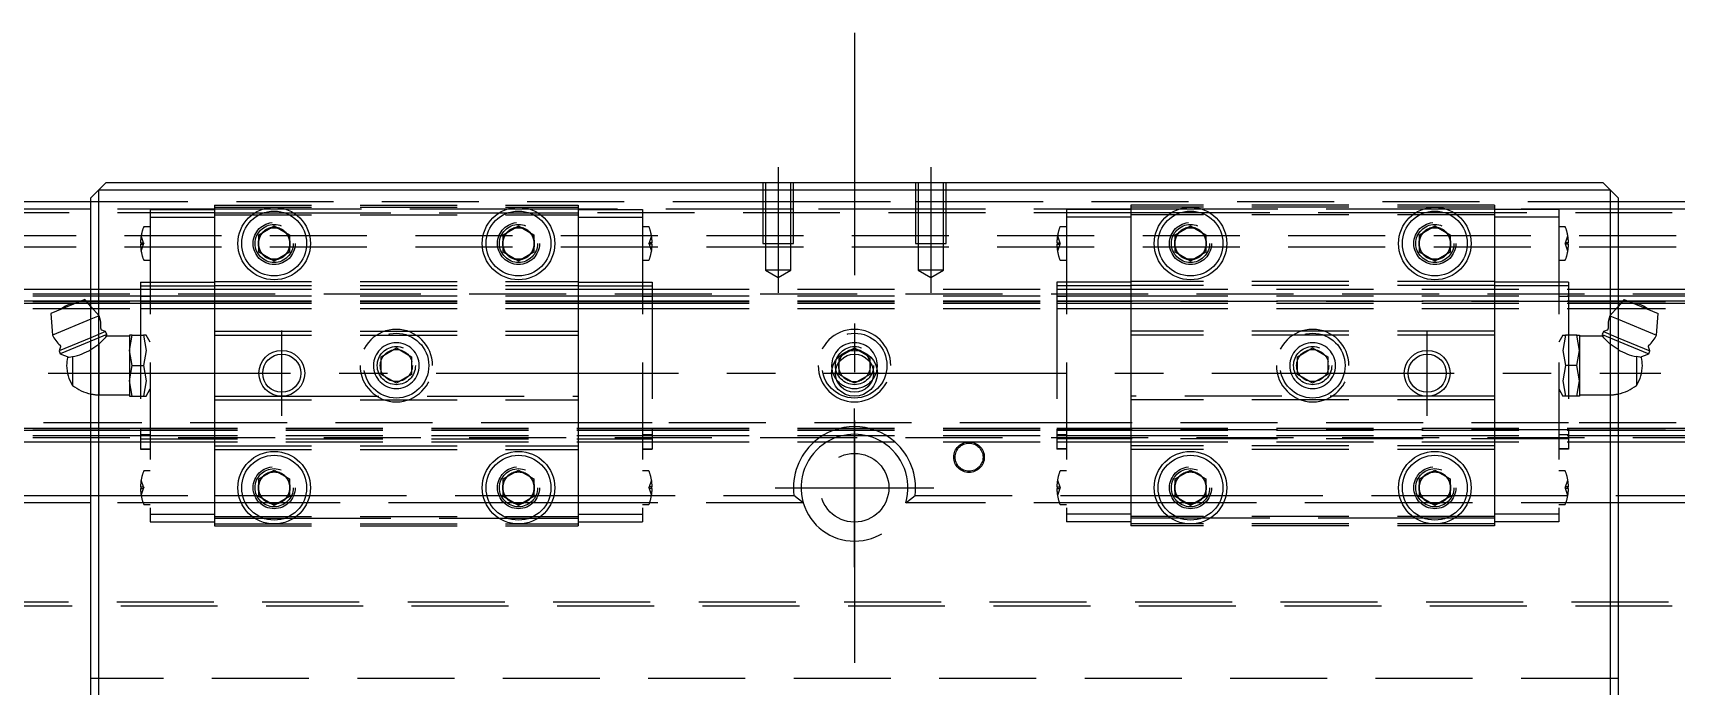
# Model space of a CAD drawing. Extents: x -13 to 881, y -378 to 120.
# Drawn here: x 152.4 to 367.6, y 34 to 119.6 of the extents above; entities that cross this region are included whole.
import ezdxf

# ---------------------------------------------------------------- set-up
doc = ezdxf.new("R2010")
doc.units = 0
doc.linetypes.add('CENTER', pattern=[50.8, 31.75, -6.35, 6.35, -6.35])
doc.linetypes.add('DASHED', pattern=[19.05, 12.7, -6.35])
doc.layers.get('0').update_dxf_attribs({"linetype": 'CONTINUOUS'})
doc.layers.add('CENTER', color=1, linetype='CENTER')

msp = doc.modelspace()

# ---------------------------------------------------------------- linework, layer by layer
at = {"color": 7, "linetype": 'CONTINUOUS'}
for p, q in [((160, 98), (161, 99)), ((161, 99), (162, 100)), ((161, 99), (161, -99)), ((359, 99), (161, 99)), ((162, 100), (358, 100)), ((358, 100), (359, 99)), ((359, 99), (360, 98)), ((359, -99), (359, 99)), ((2, 97.5), (160, 97.5)), ((160, -98), (160, 98)), ((360, 98), (360, -98)), ((360, 97.5), (518, 97.5)), ((160, 96.5), (1, 96.5)), ((519, 96.5), (360, 96.5)), ((182, 93.15), (184, 94.31)), ((182, 90.85), (182, 93.15)), ((184, 94.31), (186, 93.15)), ((186, 93.15), (186, 90.85)), ((214, 93.15), (216, 94.31)), ((214, 90.85), (214, 93.15)), ((216, 94.31), (218, 93.15)), ((218, 93.15), (218, 90.85)), ((302, 93.15), (304, 94.31)), ((302, 90.85), (302, 93.15)), ((304, 94.31), (306, 93.15)), ((306, 93.15), (306, 90.85)), ((334, 93.15), (336, 94.31)), ((334, 90.85), (334, 93.15)), ((336, 94.31), (338, 93.15)), ((338, 93.15), (338, 90.85)), ((184, 89.69), (182, 90.85)), ((186, 90.85), (184, 89.69)), ((216, 89.69), (214, 90.85)), ((218, 90.85), (216, 89.69)), ((304, 89.69), (302, 90.85)), ((306, 90.85), (304, 89.69)), ((336, 89.69), (334, 90.85)), ((338, 90.85), (336, 89.69)), ((0, 86), (160, 86)), ((0, 84.48), (158.73, 84.48)), ((0, 84.2), (158.05, 84.2)), ((159.2, 84.68), (154.77, 82.84)), ((160, 83.76), (159.2, 84.68)), ((159.37, 84.48), (160, 84.48)), ((159.62, 84.2), (160, 84.2)), ((360, 86), (520, 86)), ((360.8, 84.68), (360, 83.76)), ((360, 84.48), (360.63, 84.48)), ((360, 84.2), (360.38, 84.2)), ((360.8, 84.68), (365.23, 82.84)), ((361.27, 84.48), (520, 84.48)), ((361.95, 84.2), (520, 84.2)), ((154.77, 82.84), (154.97, 80)), ((160, 82.09), (154.97, 80)), ((360, 82.09), (365.03, 80)), ((365.03, 80), (365.23, 82.84)), ((160, 79.66), (155.83, 77.93)), ((360, 79.66), (364.17, 77.93)), ((156.04, 78.44), (155.83, 77.93)), ((155.83, 77.93), (155.98, 77.56)), ((160, 79.22), (155.98, 77.56)), ((155.98, 77.56), (157.1, 77.09)), ((360, 79.22), (364.02, 77.56)), ((362.9, 77.09), (364.02, 77.56)), ((364.17, 77.93), (363.96, 78.44)), ((364.02, 77.56), (364.17, 77.93)), ((156.94, 77.07), (157.6, 77.18)), ((157.6, 77.18), (157.6, 73.4)), ((363.06, 77.07), (362.4, 77.18)), ((362.4, 77.18), (362.4, 73.4)), ((0, 67.8), (160, 67.8)), ((0, 67.52), (160, 67.52)), ((360, 67.8), (520, 67.8)), ((360, 67.52), (520, 67.52)), ((0, 66), (160, 66)), ((360, 66), (520, 66)), ((182, 61.15), (184, 62.31)), ((182, 58.85), (182, 61.15)), ((184, 62.31), (186, 61.15)), ((186, 61.15), (186, 58.85)), ((214, 61.15), (216, 62.31)), ((214, 58.85), (214, 61.15)), ((216, 62.31), (218, 61.15)), ((218, 61.15), (218, 58.85)), ((302, 61.15), (304, 62.31)), ((302, 58.85), (302, 61.15)), ((304, 62.31), (306, 61.15)), ((306, 61.15), (306, 58.85)), ((334, 61.15), (336, 62.31)), ((334, 58.85), (334, 61.15)), ((336, 62.31), (338, 61.15)), ((338, 61.15), (338, 58.85)), ((147.94, 59), (160, 59)), ((184, 57.69), (182, 58.85)), ((186, 58.85), (184, 57.69)), ((216, 57.69), (214, 58.85)), ((218, 58.85), (216, 57.69)), ((304, 57.69), (302, 58.85)), ((306, 58.85), (304, 57.69)), ((336, 57.69), (334, 58.85)), ((338, 58.85), (336, 57.69)), ((360, 59), (372.06, 59)), ((160, 58), (146.71, 58)), ((373.29, 58), (360, 58))]:
    msp.add_line(p, q, dxfattribs=at)
at = {"color": 3, "linetype": 'DASHED'}
for p, q in [((248, 100), (248, 92)), ((248.35, 100), (248.35, 92)), ((251.65, 92), (251.65, 100)), ((252, 92), (252, 100)), ((268, 100), (268, 92)), ((268.35, 100), (268.35, 92)), ((271.65, 92), (271.65, 100)), ((272, 92), (272, 100)), ((160, 97.5), (248, 97.5)), ((176.2, 97), (176.2, 96)), ((176.2, 97), (223.8, 97)), ((223.8, 97), (223.8, 96)), ((248, 97.5), (252, 97.5)), ((252, 97.5), (268, 97.5)), ((268, 97.5), (272, 97.5)), ((272, 97.5), (360, 97.5)), ((296.2, 97), (296.2, 96)), ((343.8, 97), (296.2, 97)), ((343.8, 97), (343.8, 96)), ((176.2, 96), (0.5, 96)), ((176.2, 96.5), (160, 96.5)), ((167.77, 96.45), (176.2, 96.45)), ((167.77, 96.45), (167.77, 95.45)), ((167.77, 95.45), (167.77, 56.55)), ((167.77, 95.45), (176.2, 95.45)), ((176.2, 96.75), (223.8, 96.75)), ((182.48, 96.5), (176.2, 96.5)), ((176.2, 96), (176.2, 87)), ((176.2, 96), (181.44, 96)), ((176.2, 95.75), (223.8, 95.75)), ((181.44, 96), (182.56, 96)), ((185.52, 96.5), (182.48, 96.5)), ((182.56, 96), (185.44, 96)), ((185.44, 96), (186.56, 96)), ((214.48, 96.5), (185.52, 96.5)), ((186.56, 96), (213.44, 96)), ((213.44, 96), (214.56, 96)), ((217.52, 96.5), (214.48, 96.5)), ((214.56, 96), (217.44, 96)), ((217.44, 96), (218.56, 96)), ((223.8, 96.5), (217.52, 96.5)), ((218.56, 96), (223.8, 96)), ((248, 96.5), (223.8, 96.5)), ((223.8, 96.45), (232.23, 96.45)), ((223.8, 96), (223.8, 87)), ((296.2, 96), (223.8, 96)), ((223.8, 95.45), (232.23, 95.45)), ((232.23, 96.45), (232.23, 95.45)), ((232.23, 95.45), (232.23, 56.55)), ((252, 96.5), (248, 96.5)), ((268, 96.5), (252, 96.5)), ((272, 96.5), (268, 96.5)), ((296.2, 96.5), (272, 96.5)), ((287.77, 96.45), (287.77, 95.45)), ((296.2, 96.45), (287.77, 96.45)), ((287.77, 95.45), (287.77, 56.55)), ((296.2, 95.45), (287.77, 95.45)), ((343.8, 96.75), (296.2, 96.75)), ((302.48, 96.5), (296.2, 96.5)), ((296.2, 96), (296.2, 87)), ((301.44, 96), (296.2, 96)), ((343.8, 95.75), (296.2, 95.75)), ((302.56, 96), (301.44, 96)), ((305.52, 96.5), (302.48, 96.5)), ((305.44, 96), (302.56, 96)), ((306.56, 96), (305.44, 96)), ((334.48, 96.5), (305.52, 96.5)), ((333.44, 96), (306.56, 96)), ((334.56, 96), (333.44, 96)), ((337.52, 96.5), (334.48, 96.5)), ((337.44, 96), (334.56, 96)), ((338.56, 96), (337.44, 96)), ((343.8, 96.5), (337.52, 96.5)), ((343.8, 96), (338.56, 96)), ((360, 96.5), (343.8, 96.5)), ((352.23, 96.45), (343.8, 96.45)), ((343.8, 96), (343.8, 87)), ((519.5, 96), (343.8, 96)), ((352.23, 95.45), (343.8, 95.45)), ((352.23, 96.45), (352.23, 95.45)), ((352.23, 95.45), (352.23, 56.55)), ((520, 93), (0, 93)), ((166.9, 92.1), (166.58, 93)), ((167.77, 94.2), (166.99, 94.2)), ((233.01, 94.2), (232.23, 94.2)), ((233.42, 93), (233.1, 92.1)), ((286.58, 93), (286.9, 92.1)), ((287.77, 94.2), (286.99, 94.2)), ((353.01, 94.2), (352.23, 94.2)), ((353.1, 92.1), (353.42, 93)), ((520, 91.5), (0, 91.5)), ((166.58, 92.1), (166.5, 92.1)), ((166.5, 91.9), (166.58, 91.9)), ((166.58, 92.1), (166.9, 92.1)), ((166.58, 91.9), (166.58, 92.1)), ((166.58, 91), (166.9, 91.9)), ((166.58, 91.9), (166.9, 91.9)), ((166.9, 92.1), (166.94, 92)), ((166.9, 91.9), (166.94, 92)), ((233.1, 92.1), (233.06, 92)), ((233.1, 91.9), (233.06, 92)), ((233.42, 92.1), (233.1, 92.1)), ((233.1, 91.9), (233.42, 91)), ((233.42, 91.9), (233.1, 91.9)), ((233.5, 92.1), (233.42, 92.1)), ((233.42, 92.1), (233.42, 91.9)), ((233.42, 91.9), (233.5, 91.9)), ((248, 92), (252, 92)), ((248.35, 92), (248.35, 88.5)), ((251.65, 88.5), (251.65, 92)), ((268, 92), (272, 92)), ((268.35, 92), (268.35, 88.5)), ((271.65, 88.5), (271.65, 92)), ((286.5, 92.1), (286.58, 92.1)), ((286.58, 91.9), (286.5, 91.9)), ((286.58, 92.1), (286.9, 92.1)), ((286.58, 92.1), (286.58, 91.9)), ((286.9, 91.9), (286.58, 91)), ((286.58, 91.9), (286.9, 91.9)), ((286.9, 92.1), (286.94, 92)), ((286.9, 91.9), (286.94, 92)), ((353.1, 92.1), (353.06, 92)), ((353.1, 91.9), (353.06, 92)), ((353.42, 92.1), (353.1, 92.1)), ((353.42, 91), (353.1, 91.9)), ((353.42, 91.9), (353.1, 91.9)), ((353.42, 91.9), (353.42, 92.1)), ((353.42, 92.1), (353.5, 92.1)), ((353.5, 91.9), (353.42, 91.9)), ((166.99, 89.8), (167.77, 89.8)), ((232.23, 89.8), (233.01, 89.8)), ((248.35, 88.5), (250, 87.55)), ((251.65, 88.5), (248.35, 88.5)), ((250, 87.55), (251.65, 88.5)), ((268.35, 88.5), (270, 87.55)), ((271.65, 88.5), (268.35, 88.5)), ((270, 87.55), (271.65, 88.5)), ((286.99, 89.8), (287.77, 89.8)), ((352.23, 89.8), (353.01, 89.8)), ((166.5, 86.93), (167.77, 86.93)), ((166.5, 86.93), (166.5, 84.33)), ((166.5, 86.92), (167.77, 86.92)), ((166.5, 86.46), (167.77, 86.46)), ((167.77, 86.93), (176.2, 86.93)), ((167.77, 86.46), (176.2, 86.46)), ((176.2, 87), (176.2, 86.5)), ((176.2, 87), (223.8, 87)), ((176.2, 86.5), (176.2, 80.5)), ((176.2, 86.5), (223.8, 86.5)), ((223.8, 87), (223.8, 86.5)), ((223.8, 86.93), (232.23, 86.93)), ((223.8, 86.5), (223.8, 80.5)), ((223.8, 86.46), (232.23, 86.46)), ((232.23, 86.93), (233.5, 86.93)), ((232.23, 86.92), (233.5, 86.92)), ((232.23, 86.46), (233.5, 86.46)), ((233.5, 86.93), (233.5, 84.33)), ((287.77, 86.93), (286.5, 86.93)), ((286.5, 86.93), (286.5, 84.33)), ((287.77, 86.92), (286.5, 86.92)), ((287.77, 86.46), (286.5, 86.46)), ((296.2, 86.93), (287.77, 86.93)), ((296.2, 86.46), (287.77, 86.46)), ((296.2, 87), (296.2, 86.5)), ((343.8, 87), (296.2, 87)), ((296.2, 86.5), (296.2, 80.5)), ((343.8, 86.5), (296.2, 86.5)), ((343.8, 87), (343.8, 86.5)), ((352.23, 86.93), (343.8, 86.93)), ((343.8, 86.5), (343.8, 80.5)), ((352.23, 86.46), (343.8, 86.46)), ((353.5, 86.93), (352.23, 86.93)), ((353.5, 86.92), (352.23, 86.92)), ((353.5, 86.46), (352.23, 86.46)), ((353.5, 86.93), (353.5, 84.33)), ((0, 85.4), (520, 85.4)), ((0, 85.15), (160, 85.15)), ((0, 84.42), (166.5, 84.42)), ((158.05, 84.2), (159.62, 84.2)), ((158.73, 84.48), (159.37, 84.48)), ((160, 86), (166.5, 86)), ((160, 85.15), (166.5, 85.15)), ((160, 84.48), (166.5, 84.48)), ((160, 84.2), (166.5, 84.2)), ((166.5, 86), (176.2, 86)), ((166.5, 85.15), (176.2, 85.15)), ((166.5, 85.08), (167.77, 85.08)), ((166.5, 84.48), (176.2, 84.48)), ((166.5, 84.42), (176.2, 84.42)), ((166.5, 84.33), (166.5, 67.67)), ((166.5, 84.2), (176.2, 84.2)), ((176.2, 86), (223.8, 86)), ((176.2, 85.15), (223.8, 85.15)), ((176.2, 84.48), (223.8, 84.48)), ((176.2, 84.42), (223.8, 84.42)), ((176.2, 84.2), (223.8, 84.2)), ((223.8, 86), (233.5, 86)), ((223.8, 85.15), (233.5, 85.15)), ((223.8, 84.48), (233.5, 84.48)), ((223.8, 84.42), (233.5, 84.42)), ((223.8, 84.2), (233.5, 84.2)), ((232.23, 85.08), (233.5, 85.08)), ((233.5, 86), (286.5, 86)), ((233.5, 85.15), (286.5, 85.15)), ((233.5, 84.48), (286.5, 84.48)), ((233.5, 84.42), (286.5, 84.42)), ((233.5, 84.33), (233.5, 67.67)), ((233.5, 84.2), (286.5, 84.2)), ((286.5, 86), (296.2, 86)), ((286.5, 85.15), (296.2, 85.15)), ((286.5, 85.08), (287.77, 85.08)), ((286.5, 84.48), (296.2, 84.48)), ((296.2, 84.42), (286.5, 84.42)), ((286.5, 84.33), (286.5, 67.67)), ((286.5, 84.2), (296.2, 84.2)), ((296.2, 86), (353.5, 86)), ((296.2, 85.15), (353.5, 85.15)), ((296.2, 84.48), (353.5, 84.48)), ((353.5, 84.42), (296.2, 84.42)), ((296.2, 84.2), (353.5, 84.2)), ((352.23, 85.08), (353.5, 85.08)), ((353.5, 86), (360, 86)), ((353.5, 85.15), (360, 85.15)), ((353.5, 84.48), (360, 84.48)), ((353.5, 84.42), (520, 84.42)), ((353.5, 84.33), (353.5, 67.67)), ((353.5, 84.2), (360, 84.2)), ((360, 85.15), (520, 85.15)), ((360.38, 84.2), (361.95, 84.2)), ((360.63, 84.48), (361.27, 84.48)), ((0, 83.5), (166.5, 83.5)), ((161.07, 82.53), (160, 83.76)), ((161.07, 82.53), (160, 82.09)), ((166.5, 83.5), (176.2, 83.5)), ((176.2, 83.5), (223.8, 83.5)), ((223.8, 83.5), (233.5, 83.5)), ((233.5, 83.5), (286.5, 83.5)), ((286.5, 83.5), (296.2, 83.5)), ((296.2, 83.5), (353.5, 83.5)), ((353.5, 83.5), (520, 83.5)), ((360, 83.76), (358.93, 82.53)), ((358.93, 82.53), (360, 82.09)), ((161.93, 80.45), (160, 79.66)), ((162.08, 80.08), (160, 79.22)), ((161.04, 78.83), (162.08, 79.85)), ((161.93, 80.45), (161.42, 80.66)), ((161.9, 79.64), (162.08, 80.08)), ((162.08, 80.08), (161.93, 80.45)), ((165.04, 79.85), (162.08, 79.85)), ((165.4, 80), (165.04, 80)), ((165.04, 80), (165.04, 78)), ((165.04, 78), (165.4, 80)), ((165.4, 80), (166.87, 80)), ((167.22, 80), (166.87, 80)), ((166.87, 80), (167.22, 78)), ((167.77, 79.06), (167.22, 80)), ((176.2, 80.5), (223.8, 80.5)), ((176.2, 80.5), (176.2, 80)), ((176.2, 80), (176.2, 72)), ((176.2, 80), (223.8, 80)), ((223.8, 80.5), (223.8, 80)), ((223.8, 80), (223.8, 72)), ((296.2, 80.5), (296.2, 80)), ((343.8, 80.5), (296.2, 80.5)), ((296.2, 80), (296.2, 72)), ((343.8, 80), (296.2, 80)), ((343.8, 80.5), (343.8, 80)), ((343.8, 80), (343.8, 72)), ((352.78, 80), (352.23, 79.06)), ((352.78, 80), (353.13, 80)), ((353.13, 80), (352.78, 78)), ((354.6, 80), (353.13, 80)), ((354.6, 80), (354.96, 80)), ((354.96, 78), (354.6, 80)), ((354.96, 80), (354.96, 78)), ((357.92, 79.85), (354.96, 79.85)), ((358.07, 80.45), (357.92, 80.08)), ((357.92, 80.08), (358.1, 79.64)), ((357.92, 80.08), (360, 79.22)), ((358.96, 78.83), (357.92, 79.85)), ((358.58, 80.66), (358.07, 80.45)), ((358.07, 80.45), (360, 79.66)), ((160, 78.1), (161.04, 78.83)), ((161.04, 78.83), (161.04, 72.15)), ((165.04, 78), (165.04, 74)), ((165.4, 76), (165.04, 78)), ((167.22, 78), (166.87, 76)), ((198, 77.15), (200, 78.31)), ((200, 78.31), (202, 77.15)), ((258, 77.15), (260, 78.31)), ((260, 78.31), (262, 77.15)), ((318, 77.15), (320, 78.31)), ((320, 78.31), (322, 77.15)), ((352.78, 78), (353.13, 76)), ((354.6, 76), (354.96, 78)), ((354.96, 78), (354.96, 74)), ((360, 78.1), (358.96, 78.83)), ((358.96, 78.83), (358.96, 72.15)), ((165.04, 74), (165.4, 76)), ((165.4, 76), (166.87, 76)), ((166.87, 76), (167.22, 74)), ((197.5, 76), (197.53, 76.37)), ((198, 74.85), (198, 77.15)), ((202, 77.15), (202, 74.85)), ((257.5, 76), (257.53, 76.41)), ((258, 76.5), (258, 77.15)), ((258, 74.85), (258, 76.5)), ((262, 77.15), (262, 76.5)), ((262, 76.5), (262, 74.85)), ((317.5, 76), (317.53, 76.41)), ((318, 74.85), (318, 77.15)), ((322, 77.15), (322, 74.85)), ((353.13, 76), (352.78, 74)), ((354.6, 76), (353.13, 76)), ((354.96, 74), (354.6, 76)), ((165.04, 74), (165.04, 72)), ((165.4, 72), (165.04, 74)), ((167.22, 74), (166.87, 72)), ((200, 73.69), (198, 74.85)), ((202, 74.85), (200, 73.69)), ((260, 73.69), (258, 74.85)), ((262, 74.85), (260, 73.69)), ((320, 73.69), (318, 74.85)), ((322, 74.85), (320, 73.69)), ((352.78, 74), (353.13, 72)), ((354.6, 72), (354.96, 74)), ((354.96, 74), (354.96, 72)), ((161.04, 72.15), (165.04, 72.15)), ((165.04, 72), (165.4, 72)), ((165.4, 72), (166.87, 72)), ((166.87, 72), (167.22, 72)), ((167.22, 72), (167.77, 72.94)), ((176.2, 72), (176.2, 71.5)), ((176.2, 72), (185, 72)), ((176.2, 71.5), (176.2, 65.5)), ((176.2, 71.5), (223.8, 71.5)), ((185, 72), (223.8, 72)), ((223.8, 72), (223.8, 71.5)), ((223.8, 71.5), (223.8, 65.5)), ((296.2, 72), (296.2, 71.5)), ((335, 72), (296.2, 72)), ((296.2, 71.5), (296.2, 65.5)), ((343.8, 71.5), (296.2, 71.5)), ((343.8, 72), (335, 72)), ((343.8, 72), (343.8, 71.5)), ((343.8, 71.5), (343.8, 65.5)), ((352.23, 72.94), (352.78, 72)), ((353.13, 72), (352.78, 72)), ((354.6, 72), (353.13, 72)), ((354.96, 72), (354.6, 72)), ((354.96, 72.15), (358.96, 72.15)), ((166.5, 68.5), (0, 68.5)), ((0, 67.58), (166.5, 67.58)), ((0, 66.85), (160, 66.85)), ((160, 67.8), (166.5, 67.8)), ((160, 67.52), (166.5, 67.52)), ((160, 66.85), (166.5, 66.85)), ((223.8, 68.5), (166.5, 68.5)), ((166.5, 67.8), (223.8, 67.8)), ((166.5, 67.67), (166.5, 65.07)), ((166.5, 67.58), (223.8, 67.58)), ((166.5, 67.52), (223.8, 67.52)), ((167.77, 66.92), (166.5, 66.92)), ((166.5, 66.85), (223.8, 66.85)), ((233.5, 68.5), (223.8, 68.5)), ((223.8, 67.8), (233.5, 67.8)), ((223.8, 67.58), (233.5, 67.58)), ((223.8, 67.52), (233.5, 67.52)), ((223.8, 66.85), (233.5, 66.85)), ((233.5, 66.92), (232.23, 66.92)), ((286.5, 68.5), (233.5, 68.5)), ((233.5, 67.8), (286.5, 67.8)), ((233.5, 67.67), (233.5, 65.07)), ((233.5, 67.58), (286.5, 67.58)), ((233.5, 67.52), (286.5, 67.52)), ((233.5, 66.85), (286.5, 66.85)), ((296.2, 68.5), (286.5, 68.5)), ((286.5, 67.8), (296.2, 67.8)), ((286.5, 67.67), (286.5, 65.07)), ((296.2, 67.58), (286.5, 67.58)), ((286.5, 67.52), (296.2, 67.52)), ((287.77, 66.92), (286.5, 66.92)), ((286.5, 66.85), (296.2, 66.85)), ((353.5, 68.5), (296.2, 68.5)), ((296.2, 67.8), (353.5, 67.8)), ((353.5, 67.58), (296.2, 67.58)), ((296.2, 67.52), (353.5, 67.52)), ((296.2, 66.85), (353.5, 66.85)), ((353.5, 66.92), (352.23, 66.92)), ((520, 68.5), (353.5, 68.5)), ((353.5, 67.8), (360, 67.8)), ((353.5, 67.67), (353.5, 65.07)), ((353.5, 67.58), (520, 67.58)), ((353.5, 67.52), (360, 67.52)), ((353.5, 66.85), (360, 66.85)), ((360, 66.85), (520, 66.85)), ((0, 66.6), (520, 66.6)), ((160, 66), (166.5, 66)), ((166.5, 66.4), (233.5, 66.4)), ((166.5, 66), (223.8, 66)), ((166.5, 65.08), (167.77, 65.08)), ((166.5, 65.07), (167.77, 65.07)), ((176.2, 65.5), (176.2, 65)), ((176.2, 65.5), (223.8, 65.5)), ((176.2, 65), (176.2, 56)), ((176.2, 65), (223.8, 65)), ((223.8, 66), (233.5, 66)), ((223.8, 65.5), (223.8, 65)), ((223.8, 65), (223.8, 56)), ((232.23, 65.08), (233.5, 65.08)), ((232.23, 65.07), (233.5, 65.07)), ((233.5, 66), (286.5, 66)), ((353.5, 66.4), (286.5, 66.4)), ((286.5, 66), (296.2, 66)), ((287.77, 65.08), (286.5, 65.08)), ((287.77, 65.07), (286.5, 65.07)), ((296.2, 66), (353.5, 66)), ((296.2, 65.5), (296.2, 65)), ((343.8, 65.5), (296.2, 65.5)), ((296.2, 65), (296.2, 56)), ((343.8, 65), (296.2, 65)), ((343.8, 65.5), (343.8, 65)), ((343.8, 65), (343.8, 56)), ((353.5, 65.08), (352.23, 65.08)), ((353.5, 65.07), (352.23, 65.07)), ((353.5, 66), (360, 66)), ((166.9, 60.1), (166.58, 61)), ((167.77, 62.2), (166.99, 62.2)), ((233.01, 62.2), (232.23, 62.2)), ((233.42, 61), (233.1, 60.1)), ((286.58, 61), (286.9, 60.1)), ((287.77, 62.2), (286.99, 62.2)), ((353.01, 62.2), (352.23, 62.2)), ((353.1, 60.1), (353.42, 61)), ((160, 59), (176.2, 59)), ((166.58, 60.1), (166.5, 60.1)), ((166.5, 59.9), (166.58, 59.9)), ((166.58, 60.1), (166.9, 60.1)), ((166.58, 59.9), (166.58, 60.1)), ((166.58, 59), (166.9, 59.9)), ((166.58, 59.9), (166.9, 59.9)), ((166.9, 60.1), (166.94, 60)), ((166.9, 59.9), (166.94, 60)), ((176.2, 59), (179.36, 59)), ((179.36, 59), (179.87, 59)), ((179.87, 59), (181.44, 59)), ((181.44, 59), (181.71, 59)), ((181.71, 59), (182, 59)), ((182, 59), (182.15, 59)), ((182.15, 59), (182.2, 59)), ((182.2, 59), (185.8, 59)), ((185.8, 59), (185.85, 59)), ((185.85, 59), (186, 59)), ((186, 59), (186.29, 59)), ((186.29, 59), (186.56, 59)), ((186.56, 59), (188.13, 59)), ((188.13, 59), (188.64, 59)), ((188.64, 59), (211.36, 59)), ((211.36, 59), (211.87, 59)), ((211.87, 59), (213.44, 59)), ((213.44, 59), (213.71, 59)), ((213.71, 59), (214, 59)), ((214, 59), (214.15, 59)), ((214.15, 59), (214.2, 59)), ((214.2, 59), (217.8, 59)), ((217.8, 59), (217.85, 59)), ((217.85, 59), (218, 59)), ((218, 59), (218.29, 59)), ((218.29, 59), (218.56, 59)), ((218.56, 59), (220.13, 59)), ((220.13, 59), (220.64, 59)), ((220.64, 59), (223.8, 59)), ((223.8, 59), (252.06, 59)), ((233.1, 60.1), (233.06, 60)), ((233.1, 59.9), (233.06, 60)), ((233.42, 60.1), (233.1, 60.1)), ((233.1, 59.9), (233.42, 59)), ((233.42, 59.9), (233.1, 59.9)), ((233.5, 60.1), (233.42, 60.1)), ((233.42, 60.1), (233.42, 59.9)), ((233.42, 59.9), (233.5, 59.9)), ((253.29, 58), (252.06, 59)), ((266.71, 58), (267.94, 59)), ((267.94, 59), (296.2, 59)), ((286.5, 60.1), (286.58, 60.1)), ((286.58, 59.9), (286.5, 59.9)), ((286.58, 60.1), (286.9, 60.1)), ((286.58, 60.1), (286.58, 59.9)), ((286.9, 59.9), (286.58, 59)), ((286.58, 59.9), (286.9, 59.9)), ((286.9, 60.1), (286.94, 60)), ((286.9, 59.9), (286.94, 60)), ((296.2, 59), (299.36, 59)), ((299.36, 59), (299.87, 59)), ((299.87, 59), (301.44, 59)), ((301.44, 59), (301.71, 59)), ((301.71, 59), (302, 59)), ((302, 59), (302.15, 59)), ((302.15, 59), (302.2, 59)), ((302.2, 59), (305.8, 59)), ((305.8, 59), (305.85, 59)), ((305.85, 59), (306, 59)), ((306, 59), (306.29, 59)), ((306.29, 59), (306.56, 59)), ((306.56, 59), (308.13, 59)), ((308.13, 59), (308.64, 59)), ((308.64, 59), (331.36, 59)), ((331.36, 59), (331.87, 59)), ((331.87, 59), (333.44, 59)), ((333.44, 59), (333.71, 59)), ((333.71, 59), (334, 59)), ((334, 59), (334.15, 59)), ((334.15, 59), (334.2, 59)), ((334.2, 59), (337.8, 59)), ((337.8, 59), (337.85, 59)), ((337.85, 59), (338, 59)), ((338, 59), (338.29, 59)), ((338.29, 59), (338.56, 59)), ((338.56, 59), (340.13, 59)), ((340.13, 59), (340.64, 59)), ((340.64, 59), (360, 59)), ((353.1, 60.1), (353.06, 60)), ((353.1, 59.9), (353.06, 60)), ((353.42, 60.1), (353.1, 60.1)), ((353.42, 59), (353.1, 59.9)), ((353.42, 59.9), (353.1, 59.9)), ((353.42, 59.9), (353.42, 60.1)), ((353.42, 60.1), (353.5, 60.1)), ((353.5, 59.9), (353.42, 59.9)), ((176.2, 58), (160, 58)), ((166.99, 57.8), (167.77, 57.8)), ((167.77, 56.55), (167.77, 55.55)), ((167.77, 56.55), (176.2, 56.55)), ((179.69, 58), (176.2, 58)), ((176.2, 56.25), (223.8, 56.25)), ((176.2, 56), (181.44, 56)), ((176.2, 56), (176.2, 55)), ((180.25, 58), (179.69, 58)), ((182.11, 58), (180.25, 58)), ((181.44, 56), (182.56, 56)), ((182.5, 58), (182.11, 58)), ((183.36, 58), (182.5, 58)), ((182.56, 56), (185.44, 56)), ((183.46, 58), (183.36, 58)), ((183.5, 58), (183.46, 58)), ((184.5, 58), (183.5, 58)), ((184.54, 58), (184.5, 58)), ((184.64, 58), (184.54, 58)), ((185.5, 58), (184.64, 58)), ((185.44, 56), (186.56, 56)), ((185.89, 58), (185.5, 58)), ((187.75, 58), (185.89, 58)), ((186.56, 56), (213.44, 56)), ((188.31, 58), (187.75, 58)), ((211.69, 58), (188.31, 58)), ((212.25, 58), (211.69, 58)), ((214.11, 58), (212.25, 58)), ((213.44, 56), (214.56, 56)), ((214.5, 58), (214.11, 58)), ((215.36, 58), (214.5, 58)), ((214.56, 56), (217.44, 56)), ((215.46, 58), (215.36, 58)), ((215.5, 58), (215.46, 58)), ((216.5, 58), (215.5, 58)), ((216.54, 58), (216.5, 58)), ((216.64, 58), (216.54, 58)), ((217.5, 58), (216.64, 58)), ((217.44, 56), (218.56, 56)), ((217.89, 58), (217.5, 58)), ((219.75, 58), (217.89, 58)), ((218.56, 56), (223.8, 56)), ((220.31, 58), (219.75, 58)), ((223.8, 58), (220.31, 58)), ((253.29, 58), (223.8, 58)), ((223.8, 56.55), (232.23, 56.55)), ((223.8, 56), (223.8, 55)), ((232.23, 57.8), (233.01, 57.8)), ((232.23, 56.55), (232.23, 55.55)), ((296.2, 58), (266.71, 58)), ((286.99, 57.8), (287.77, 57.8)), ((287.77, 56.55), (287.77, 55.55)), ((296.2, 56.55), (287.77, 56.55)), ((299.69, 58), (296.2, 58)), ((343.8, 56.25), (296.2, 56.25)), ((296.2, 56), (296.2, 55)), ((301.44, 56), (296.2, 56)), ((300.25, 58), (299.69, 58)), ((302.11, 58), (300.25, 58)), ((302.56, 56), (301.44, 56)), ((302.5, 58), (302.11, 58)), ((303.36, 58), (302.5, 58)), ((305.44, 56), (302.56, 56)), ((303.46, 58), (303.36, 58)), ((303.5, 58), (303.46, 58)), ((304.5, 58), (303.5, 58)), ((304.54, 58), (304.5, 58)), ((304.64, 58), (304.54, 58)), ((305.5, 58), (304.64, 58)), ((306.56, 56), (305.44, 56)), ((305.89, 58), (305.5, 58)), ((307.75, 58), (305.89, 58)), ((333.44, 56), (306.56, 56)), ((308.31, 58), (307.75, 58)), ((331.69, 58), (308.31, 58)), ((332.25, 58), (331.69, 58)), ((334.11, 58), (332.25, 58)), ((334.56, 56), (333.44, 56)), ((334.5, 58), (334.11, 58)), ((335.36, 58), (334.5, 58)), ((337.44, 56), (334.56, 56)), ((335.46, 58), (335.36, 58)), ((335.5, 58), (335.46, 58)), ((336.5, 58), (335.5, 58)), ((336.54, 58), (336.5, 58)), ((336.64, 58), (336.54, 58)), ((337.5, 58), (336.64, 58)), ((338.56, 56), (337.44, 56)), ((337.89, 58), (337.5, 58)), ((339.75, 58), (337.89, 58)), ((343.8, 56), (338.56, 56)), ((340.31, 58), (339.75, 58)), ((360, 58), (340.31, 58)), ((352.23, 56.55), (343.8, 56.55)), ((343.8, 56), (343.8, 55)), ((352.23, 57.8), (353.01, 57.8)), ((352.23, 56.55), (352.23, 55.55)), ((167.77, 55.55), (176.2, 55.55)), ((176.2, 55.25), (223.8, 55.25)), ((176.2, 55), (223.8, 55)), ((223.8, 55.55), (232.23, 55.55)), ((296.2, 55.55), (287.77, 55.55)), ((343.8, 55.25), (296.2, 55.25)), ((343.8, 55), (296.2, 55)), ((352.23, 55.55), (343.8, 55.55)), ((519.5, 44.5), (0.5, 44.5)), ((519, 45), (1, 45)), ((360, 35), (160, 35))]:
    msp.add_line(p, q, dxfattribs=at)
at = {"color": 7, "linetype": 'CONTINUOUS'}
for centre, radius in [((184, 92), 4.75), ((184, 92), 4.25), ((216, 92), 4.75), ((216, 92), 4.25), ((304, 92), 4.75), ((304, 92), 4.25), ((336, 92), 4.75), ((336, 92), 4.25), ((185, 75), 2.5), ((260, 75), 3), ((260, 75), 2.5), ((335, 75), 2.5), ((184, 60), 4.75), ((216, 60), 4.75), ((304, 60), 4.75), ((336, 60), 4.75), ((184, 60), 4.25), ((216, 60), 4.25), ((304, 60), 4.25), ((336, 60), 4.25)]:
    msp.add_circle(centre, radius, dxfattribs=at)
at = {"color": 3, "linetype": 'DASHED'}
for centre, radius in [((184, 92), 2.75), ((216, 92), 2.75), ((304, 92), 2.75), ((336, 92), 2.75), ((184, 92), 2.5), ((184, 92), 2.07), ((216, 92), 2.5), ((216, 92), 2.07), ((304, 92), 2.5), ((304, 92), 2.07), ((336, 92), 2.5), ((336, 92), 2.07), ((200, 76), 4.25), ((260, 76), 4.25), ((320, 76), 4.25), ((200, 76), 2.5), ((200, 76), 2.1), ((260, 76), 2.5), ((320, 76), 2.5), ((320, 76), 2.1), ((275, 64), 2), ((275, 64), 1.83), ((184, 60), 2.75), ((184, 60), 2.5), ((216, 60), 2.75), ((216, 60), 2.5), ((260, 60), 4.5), ((304, 60), 2.75), ((304, 60), 2.5), ((336, 60), 2.75), ((336, 60), 2.5), ((184, 60), 2.07), ((216, 60), 2.07), ((304, 60), 2.07), ((336, 60), 2.07)]:
    msp.add_circle(centre, radius, dxfattribs=at)
at = {"color": 3, "linetype": 'CONTINUOUS'}
for centre in [(185, 75), (335, 75)]:
    msp.add_circle(centre, 3, dxfattribs=at)
at = {"color": 3, "linetype": 'DASHED'}
for centre, radius, start, end in [((172.5, 92), 6, 170.4203, 179.0449), ((172.5, 92), 6, 159.1494, 170.4059), ((166.99, 94.1), 0.1, 90, 159.1494), ((184, 92), 2.1, 162.2472, 180), ((184, 92), 2.06, 134.0859, 165.9141), ((184, 92), 2.1, 137.7528, 162.2472), ((184, 92), 2.1, 102.2472, 137.7528), ((184, 92), 2.06, 105.9141, 134.0859), ((184, 92), 2.06, 74.0859, 105.9141), ((184, 92), 2.1, 77.7528, 102.2472), ((184, 92), 2.1, 42.2472, 77.7528), ((184, 92), 2.06, 45.9141, 74.0859), ((184, 92), 2.06, 14.0859, 45.9141), ((184, 92), 2.1, 17.7528, 42.2472), ((184, 92), 2.1, 342.2472, 17.7528), ((216, 92), 2.1, 162.2472, 180), ((216, 92), 2.06, 134.0859, 165.9141), ((216, 92), 2.1, 137.7528, 162.2472), ((216, 92), 2.1, 102.2472, 137.7528), ((216, 92), 2.06, 105.9141, 134.0859), ((216, 92), 2.06, 74.0859, 105.9141), ((216, 92), 2.1, 77.7528, 102.2472), ((216, 92), 2.1, 42.2472, 77.7528), ((216, 92), 2.06, 45.9141, 74.0859), ((216, 92), 2.06, 14.0859, 45.9141), ((216, 92), 2.1, 17.7528, 42.2472), ((216, 92), 2.1, 342.2472, 17.7528), ((233.01, 94.1), 0.1, 20.8506, 90), ((227.5, 92), 6, 9.5941, 20.8506), ((227.5, 92), 6, 0.9551, 9.5797), ((292.5, 92), 6, 170.4203, 179.0449), ((292.5, 92), 6, 159.1494, 170.4059), ((286.99, 94.1), 0.1, 90, 159.1494), ((304, 92), 2.1, 162.2472, 180), ((304, 92), 2.06, 134.0859, 165.9141), ((304, 92), 2.1, 137.7528, 162.2472), ((304, 92), 2.1, 102.2472, 137.7528), ((304, 92), 2.06, 105.9141, 134.0859), ((304, 92), 2.06, 74.0859, 105.9141), ((304, 92), 2.1, 77.7528, 102.2472), ((304, 92), 2.1, 42.2472, 77.7528), ((304, 92), 2.06, 45.9141, 74.0859), ((304, 92), 2.06, 14.0859, 45.9141), ((304, 92), 2.1, 17.7528, 42.2472), ((304, 92), 2.1, 342.2472, 17.7528), ((336, 92), 2.1, 162.2472, 180), ((336, 92), 2.06, 134.0859, 165.9141), ((336, 92), 2.1, 137.7528, 162.2472), ((336, 92), 2.1, 102.2472, 137.7528), ((336, 92), 2.06, 105.9141, 134.0859), ((336, 92), 2.06, 74.0859, 105.9141), ((336, 92), 2.1, 77.7528, 102.2472), ((336, 92), 2.1, 42.2472, 77.7528), ((336, 92), 2.06, 45.9141, 74.0859), ((336, 92), 2.06, 14.0859, 45.9141), ((336, 92), 2.1, 17.7528, 42.2472), ((336, 92), 2.1, 342.2472, 17.7528), ((353.01, 94.1), 0.1, 20.8506, 90), ((347.5, 92), 6, 9.5941, 20.8506), ((347.5, 92), 6, 0.9551, 9.5797), ((172.5, 92), 6, 180.9551, 189.5797), ((172.5, 92), 6, 189.5941, 200.8506), ((184, 92), 2.1, 180, 197.7528), ((184, 92), 2.06, 165.9141, 194.0859), ((184, 92), 2.06, 194.0859, 225.9141), ((184, 92), 2.1, 197.7528, 222.2472), ((184, 92), 2.1, 222.2472, 257.7528), ((184, 92), 2.06, 225.9141, 254.0859), ((184, 92), 2.1, 282.2472, 317.7528), ((184, 92), 2.06, 285.9141, 314.0859), ((184, 92), 2.06, 314.0859, 345.9141), ((184, 92), 2.1, 317.7528, 342.2472), ((184, 92), 2.06, 0, 14.0859), ((184, 92), 2.06, 345.9141, 0), ((216, 92), 2.1, 180, 197.7528), ((216, 92), 2.06, 165.9141, 194.0859), ((216, 92), 2.06, 194.0859, 225.9141), ((216, 92), 2.1, 197.7528, 222.2472), ((216, 92), 2.1, 222.2472, 257.7528), ((216, 92), 2.06, 225.9141, 254.0859), ((216, 92), 2.1, 282.2472, 317.7528), ((216, 92), 2.06, 285.9141, 314.0859), ((216, 92), 2.06, 314.0859, 345.9141), ((216, 92), 2.1, 317.7528, 342.2472), ((216, 92), 2.06, 0, 14.0859), ((216, 92), 2.06, 345.9141, 0), ((227.5, 92), 6, 339.1494, 350.4059), ((227.5, 92), 6, 350.4203, 359.0449), ((292.5, 92), 6, 180.9551, 189.5797), ((292.5, 92), 6, 189.5941, 200.8506), ((304, 92), 2.1, 180, 197.7528), ((304, 92), 2.06, 165.9141, 180), ((304, 92), 2.06, 180, 194.0859), ((304, 92), 2.06, 194.0859, 225.9141), ((304, 92), 2.1, 197.7528, 222.2472), ((304, 92), 2.1, 222.2472, 257.7528), ((304, 92), 2.06, 225.9141, 254.0859), ((304, 92), 2.1, 282.2472, 317.7528), ((304, 92), 2.06, 285.9141, 314.0859), ((304, 92), 2.06, 314.0859, 345.9141), ((304, 92), 2.1, 317.7528, 342.2472), ((304, 92), 2.06, 345.9141, 14.0859), ((336, 92), 2.1, 180, 197.7528), ((336, 92), 2.06, 165.9141, 180), ((336, 92), 2.06, 180, 194.0859), ((336, 92), 2.06, 194.0859, 225.9141), ((336, 92), 2.1, 197.7528, 222.2472), ((336, 92), 2.1, 222.2472, 257.7528), ((336, 92), 2.06, 225.9141, 254.0859), ((336, 92), 2.1, 282.2472, 317.7528), ((336, 92), 2.06, 285.9141, 314.0859), ((336, 92), 2.06, 314.0859, 345.9141), ((336, 92), 2.1, 317.7528, 342.2472), ((336, 92), 2.06, 345.9141, 14.0859), ((347.5, 92), 6, 339.1494, 350.4059), ((347.5, 92), 6, 350.4203, 359.0449), ((166.99, 89.9), 0.1, 200.8506, 270), ((184, 92), 2.06, 254.0859, 285.9141), ((184, 92), 2.1, 257.7528, 282.2472), ((216, 92), 2.06, 254.0859, 285.9141), ((216, 92), 2.1, 257.7528, 282.2472), ((233.01, 89.9), 0.1, 270, 339.1494), ((286.99, 89.9), 0.1, 200.8506, 270), ((304, 92), 2.06, 254.0859, 285.9141), ((304, 92), 2.1, 257.7528, 282.2472), ((336, 92), 2.06, 254.0859, 285.9141), ((336, 92), 2.1, 257.7528, 282.2472), ((353.01, 89.9), 0.1, 270, 339.1494), ((158.02, 81.27), 3.3, 353.1639, 22.4998), ((361.98, 81.27), 3.3, 157.5002, 186.8361), ((161.49, 80.85), 0.2, 173.1612, 247.4985), ((200, 76), 4.75, 0, 180), ((260, 76), 4.75, 0, 180), ((320, 76), 4.75, 0, 180), ((358.51, 80.85), 0.2, 292.5015, 6.8388), ((200, 76), 3, 0, 180), ((260, 76), 3, 0, 180), ((260, 76), 2.1, 102.2472, 137.7528), ((260, 76), 2.1, 77.7528, 102.2472), ((260, 76), 2.1, 42.2472, 77.7528), ((320, 76), 3, 0, 180), ((200, 76), 4.75, 180, 0), ((200, 76), 3, 180, 0), ((260, 76), 4.75, 180, 0), ((260, 76), 3, 180, 218.6822), ((260, 76), 2.1, 168.463, 180), ((260, 76), 2.1, 180, 197.7528), ((260, 76), 2.1, 162.2472, 168.463), ((260, 76), 2.1, 137.7528, 162.2472), ((260, 76), 2.1, 197.7528, 222.2472), ((260, 76), 2.1, 17.7528, 42.2472), ((260, 76), 2.1, 317.7528, 342.2472), ((260, 76), 2.1, 11.537, 17.7528), ((260, 76), 2.1, 342.2472, 11.537), ((260, 76), 3, 321.3178, 0), ((320, 76), 4.75, 180, 0), ((320, 76), 3, 180, 0), ((260, 76), 3, 218.6822, 321.3178), ((260, 76), 2.1, 222.2472, 257.7528), ((260, 76), 2.1, 257.7528, 282.2472), ((260, 76), 2.1, 282.2472, 317.7528), ((161.27, 78.15), 6, 257.7689, 267.8214), ((358.73, 78.15), 6, 272.1786, 282.2311), ((260, 60), 8, 48.5904, 131.4096), ((260, 60), 7, 58.9973, 121.0027), ((260, 60), 8, 131.4096, 187.1808), ((260, 60), 7, 121.0027, 196.6015), ((260, 60), 7, 343.3985, 58.9973), ((260, 60), 8, 352.8192, 48.5904), ((172.5, 60), 6, 170.4203, 179.0449), ((172.5, 60), 6, 159.1494, 170.4059), ((166.99, 62.1), 0.1, 90, 159.1494), ((184, 60), 2.1, 162.2472, 180), ((184, 60), 2.06, 165.9141, 194.0859), ((184, 60), 2.06, 134.0859, 165.9141), ((184, 60), 2.1, 137.7528, 162.2472), ((184, 60), 2.1, 102.2472, 137.7528), ((184, 60), 2.06, 105.9141, 134.0859), ((184, 60), 2.06, 74.0859, 105.9141), ((184, 60), 2.1, 77.7528, 102.2472), ((184, 60), 2.1, 42.2472, 77.7528), ((184, 60), 2.06, 45.9141, 74.0859), ((184, 60), 2.06, 14.0859, 45.9141), ((184, 60), 2.1, 17.7528, 42.2472), ((184, 60), 2.1, 342.2472, 17.7528), ((184, 60), 2.06, 0, 14.0859), ((216, 60), 2.1, 162.2472, 180), ((216, 60), 2.06, 165.9141, 194.0859), ((216, 60), 2.06, 134.0859, 165.9141), ((216, 60), 2.1, 137.7528, 162.2472), ((216, 60), 2.1, 102.2472, 137.7528), ((216, 60), 2.06, 105.9141, 134.0859), ((216, 60), 2.06, 74.0859, 105.9141), ((216, 60), 2.1, 77.7528, 102.2472), ((216, 60), 2.1, 42.2472, 77.7528), ((216, 60), 2.06, 45.9141, 74.0859), ((216, 60), 2.06, 14.0859, 45.9141), ((216, 60), 2.1, 17.7528, 42.2472), ((216, 60), 2.1, 342.2472, 17.7528), ((216, 60), 2.06, 0, 14.0859), ((233.01, 62.1), 0.1, 20.8506, 90), ((227.5, 60), 6, 9.5941, 20.8506), ((227.5, 60), 6, 0.9551, 9.5797), ((292.5, 60), 6, 170.4203, 179.0449), ((292.5, 60), 6, 159.1494, 170.4059), ((286.99, 62.1), 0.1, 90, 159.1494), ((304, 60), 2.1, 162.2472, 180), ((304, 60), 2.06, 165.9141, 180), ((304, 60), 2.06, 134.0859, 165.9141), ((304, 60), 2.1, 137.7528, 162.2472), ((304, 60), 2.1, 102.2472, 137.7528), ((304, 60), 2.06, 105.9141, 134.0859), ((304, 60), 2.06, 74.0859, 105.9141), ((304, 60), 2.1, 77.7528, 102.2472), ((304, 60), 2.1, 42.2472, 77.7528), ((304, 60), 2.06, 45.9141, 74.0859), ((304, 60), 2.06, 14.0859, 45.9141), ((304, 60), 2.1, 17.7528, 42.2472), ((304, 60), 2.1, 342.2472, 17.7528), ((304, 60), 2.06, 345.9141, 14.0859), ((336, 60), 2.1, 162.2472, 180), ((336, 60), 2.06, 165.9141, 180), ((336, 60), 2.06, 134.0859, 165.9141), ((336, 60), 2.1, 137.7528, 162.2472), ((336, 60), 2.1, 102.2472, 137.7528), ((336, 60), 2.06, 105.9141, 134.0859), ((336, 60), 2.06, 74.0859, 105.9141), ((336, 60), 2.1, 77.7528, 102.2472), ((336, 60), 2.1, 42.2472, 77.7528), ((336, 60), 2.06, 45.9141, 74.0859), ((336, 60), 2.06, 14.0859, 45.9141), ((336, 60), 2.1, 17.7528, 42.2472), ((336, 60), 2.1, 342.2472, 17.7528), ((336, 60), 2.06, 345.9141, 14.0859), ((353.01, 62.1), 0.1, 20.8506, 90), ((347.5, 60), 6, 9.5941, 20.8506), ((347.5, 60), 6, 0.9551, 9.5797), ((172.5, 60), 6, 180.9551, 189.5797), ((172.5, 60), 6, 189.5941, 200.8506), ((184, 60), 2.1, 180, 197.7528), ((184, 60), 2.06, 194.0859, 225.9141), ((184, 60), 2.1, 197.7528, 222.2472), ((184, 60), 2.1, 222.2472, 257.7528), ((184, 60), 2.06, 225.9141, 254.0859), ((184, 60), 2.1, 282.2472, 317.7528), ((184, 60), 2.06, 285.9141, 314.0859), ((184, 60), 2.06, 314.0859, 345.9141), ((184, 60), 2.1, 317.7528, 342.2472), ((184, 60), 2.06, 345.9141, 0), ((216, 60), 2.1, 180, 197.7528), ((216, 60), 2.06, 194.0859, 225.9141), ((216, 60), 2.1, 197.7528, 222.2472), ((216, 60), 2.1, 222.2472, 257.7528), ((216, 60), 2.06, 225.9141, 254.0859), ((216, 60), 2.1, 282.2472, 317.7528), ((216, 60), 2.06, 285.9141, 314.0859), ((216, 60), 2.06, 314.0859, 345.9141), ((216, 60), 2.1, 317.7528, 342.2472), ((216, 60), 2.06, 345.9141, 0), ((227.5, 60), 6, 339.1494, 350.4059), ((227.5, 60), 6, 350.4203, 359.0449), ((292.5, 60), 6, 180.9551, 189.5797), ((292.5, 60), 6, 189.5941, 200.8506), ((304, 60), 2.1, 180, 197.7528), ((304, 60), 2.06, 180, 194.0859), ((304, 60), 2.06, 194.0859, 225.9141), ((304, 60), 2.1, 197.7528, 222.2472), ((304, 60), 2.1, 222.2472, 257.7528), ((304, 60), 2.06, 225.9141, 254.0859), ((304, 60), 2.1, 282.2472, 317.7528), ((304, 60), 2.06, 285.9141, 314.0859), ((304, 60), 2.06, 314.0859, 345.9141), ((304, 60), 2.1, 317.7528, 342.2472), ((336, 60), 2.1, 180, 197.7528), ((336, 60), 2.06, 180, 194.0859), ((336, 60), 2.06, 194.0859, 225.9141), ((336, 60), 2.1, 197.7528, 222.2472), ((336, 60), 2.1, 222.2472, 257.7528), ((336, 60), 2.06, 225.9141, 254.0859), ((336, 60), 2.1, 282.2472, 317.7528), ((336, 60), 2.06, 285.9141, 314.0859), ((336, 60), 2.06, 314.0859, 345.9141), ((336, 60), 2.1, 317.7528, 342.2472), ((347.5, 60), 6, 339.1494, 350.4059), ((347.5, 60), 6, 350.4203, 359.0449), ((166.99, 57.9), 0.1, 200.8506, 270), ((184, 60), 2.06, 254.0859, 285.9141), ((184, 60), 2.1, 257.7528, 282.2472), ((216, 60), 2.06, 254.0859, 285.9141), ((216, 60), 2.1, 257.7528, 282.2472), ((233.01, 57.9), 0.1, 270, 339.1494), ((260, 60), 7, 196.6015, 343.3985), ((286.99, 57.9), 0.1, 200.8506, 270), ((304, 60), 2.06, 254.0859, 285.9141), ((304, 60), 2.1, 257.7528, 282.2472), ((336, 60), 2.06, 254.0859, 285.9141), ((336, 60), 2.1, 257.7528, 282.2472), ((353.01, 57.9), 0.1, 270, 339.1494)]:
    msp.add_arc(centre, radius, start, end, dxfattribs=at)
at = {"color": 7, "linetype": 'CONTINUOUS'}
for centre, radius, start, end in [((158.15, 80.95), 3.2, 94.2906, 112.5), ((361.85, 80.95), 3.2, 67.5, 85.7094), ((158.15, 80.95), 3.2, 112.5, 130.7094), ((361.85, 80.95), 3.2, 49.2906, 67.5), ((158.02, 81.27), 3.3, 202.5002, 231.8361), ((361.98, 81.27), 3.3, 308.1639, 337.4998), ((155.86, 78.51), 0.2, 337.5015, 51.8388), ((155.97, 85.01), 8, 281.7644, 300.2609), ((364.03, 85.01), 8, 239.7377, 258.2356), ((364.14, 78.51), 0.2, 128.1612, 202.4985), ((161.52, 76), 4.7, 166.8211, 179.9998), ((161.52, 76), 4.7, 180.0002, 213.5861), ((358.48, 76), 4.7, 326.4139, 359.9998), ((358.48, 76), 4.7, 0.0002, 13.1788), ((161.27, 78.15), 6, 232.2738, 257.7689), ((358.73, 78.15), 6, 282.2311, 307.7262)]:
    msp.add_arc(centre, radius, start, end, dxfattribs=at)
at = {"layer": 'CENTER', "color": 1, "linetype": 'CENTER'}
for p, q in [((260, 119.6), (260, -119.6)), ((250, 102), (250, 85.55)), ((270, 102), (270, 85.55)), ((185, 69.4), (185, 80.6)), ((335, 69.4), (335, 80.6)), ((154.4, 75), (365.6, 75)), ((260, 49.6), (260, 70.4)), ((249.6, 60), (270.4, 60))]:
    msp.add_line(p, q, dxfattribs=at)

doc.saveas('drawing.dxf')
